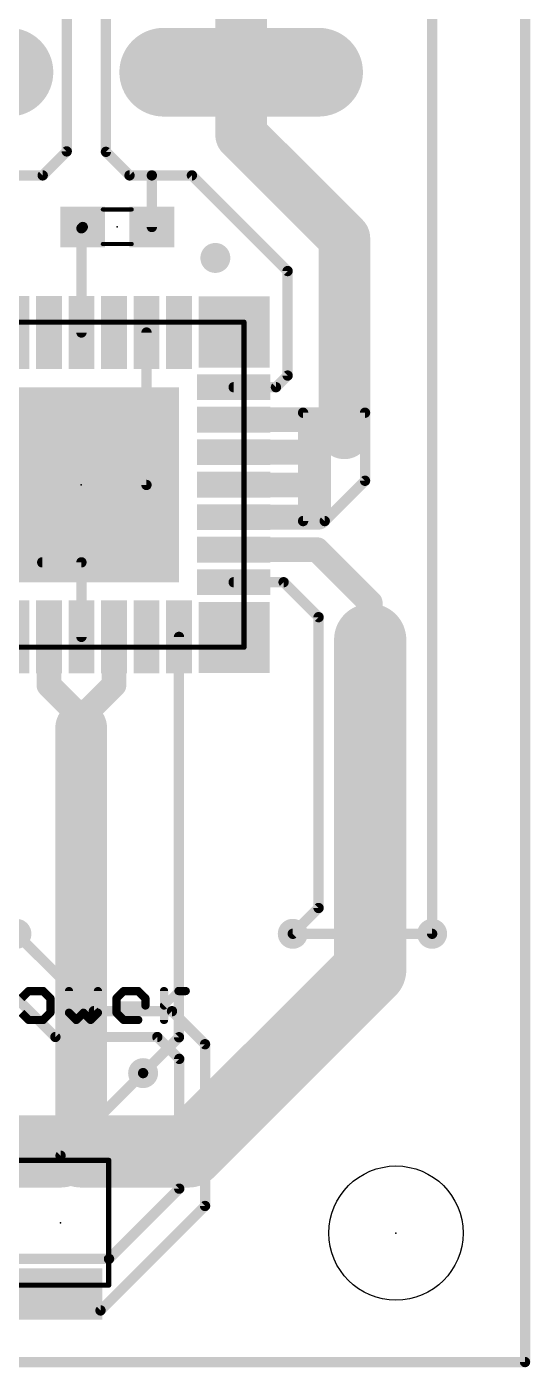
# Model space of a CAD drawing. Extents: x -8 to 102, y -79 to 54.
# Drawn here: x 89.34 to 101.73, y -0.13 to 32.87 of the extents above; entities that cross this region are included whole.
import ezdxf

# ---------------------------------------------------------------- set-up
doc = ezdxf.new("R2010")
doc.units = 0
for name, color, linetype in [('1', 12, 'CONTINUOUS'), ('16', 132, 'CONTINUOUS'), ('17', 110, 'CONTINUOUS'), ('18', 110, 'CONTINUOUS'), ('20', 53, 'CONTINUOUS'), ('21', 41, 'CONTINUOUS'), ('23', 53, 'CONTINUOUS'), ('51', 53, 'CONTINUOUS')]:
    doc.layers.add(name, color=color, linetype=linetype)

# ---------------------------------------------------------------- blocks, each defined once
blk = doc.blocks.new('RECT')
blk.add_solid([(-0.5, -0.5), (0.5, -0.5), (-0.5, 0.5), (0.5, 0.5)])
blk = doc.blocks.new('ROUNDP')
at = {"const_width": 0.5}
blk.add_lwpolyline([(0, -0.25, 1), (0, 0.25, 1), (0, -0.25)], format="xyb", dxfattribs=at)
blk = doc.blocks.new('ROUNDV')
at = {"const_width": 0.5}
blk.add_lwpolyline([(0, -0.25, 1), (0, 0.25, 1), (0, -0.25)], format="xyb", dxfattribs=at)

msp = doc.modelspace()

# ---------------------------------------------------------------- linework, layer by layer
at = {"layer": '1'}
for points, const_width in [([(101.6, 0), (101.6, 50.8)], 0.254), ([(94.615, 31.75), (94.615, 43.2204)], 1.27), ([(90.3224, 29.8008), (90.3224, 34.29)], 0.254), ([(91.2876, 33.401), (91.2876, 29.7898)], 0.254), ([(99.314, 33.401), (99.314, 10.541)], 0.254), ([(86.868, 31.75), (88.9, 31.75)], 2.1844), ([(92.71, 31.75), (94.615, 31.75)], 2.1844), ([(94.615, 31.75), (96.52, 31.75)], 2.1844), ([(94.615, 30.2045), (94.615, 31.75)], 1.27), ([(97.155, 27.6645), (94.615, 30.2045)], 1.27), ([(89.7316, 29.21), (90.3224, 29.8008)], 0.254), ([(91.2876, 29.7898), (91.8674, 29.21)], 0.254), ([(87.884, 29.21), (89.7316, 29.21)], 0.254), ([(91.8674, 29.21), (92.417, 29.21)], 0.254), ([(92.417, 29.21), (92.417, 27.94)], 0.254), ([(93.4029, 29.21), (92.417, 29.21)], 0.254), ([(95.758, 26.8549), (93.4029, 29.21)], 0.254), ([(90.717, 27.94), (90.685, 27.908)], 0.254), ([(97.155, 22.86), (97.155, 27.6645)], 1.27), ([(90.685, 27.908), (90.685, 25.342)], 0.254), ([(95.758, 24.2832), (95.758, 26.8549)], 0.254), ([(92.285, 25.342), (92.285, 21.59)], 0.254), ([(94.431, 23.996), (95.4708, 23.996)], 0.254), ([(95.4708, 23.996), (95.758, 24.2832)], 0.254), ([(94.431, 23.196), (96.52, 23.196)], 0.6096), ([(96.139, 23.368), (96.139, 20.701)], 0.254), ([(97.663, 23.368), (96.139, 23.368)], 0.254), ([(96.52, 23.196), (96.52, 22.396)], 0.6096), ([(97.663, 21.6929), (97.663, 23.368)], 0.254), ([(94.431, 22.396), (96.52, 22.396)], 0.6096), ([(96.52, 22.396), (96.52, 21.59)], 0.6096), ([(94.431, 21.596), (94.431, 21.59)], 0.6096), ([(94.431, 21.59), (96.52, 21.59)], 0.6096), ([(96.52, 21.59), (96.52, 20.796)], 0.6096), ([(96.6711, 20.701), (97.663, 21.6929)], 0.254), ([(92.285, 21.59), (89.085, 21.59)], 0.254), ([(96.52, 20.796), (94.431, 20.796)], 0.6096), ([(96.139, 20.701), (96.6711, 20.701)], 0.254), ([(96.485, 19.996), (94.431, 19.996)], 0.6096), ([(97.79, 18.691), (96.485, 19.996)], 0.6096), ([(90.685, 19.685), (89.7191, 19.685)], 0.254), ([(90.685, 17.85), (90.685, 19.685)], 0.254), ([(95.6594, 19.196), (94.431, 19.196)], 0.254), ([(96.52, 18.3354), (95.6594, 19.196)], 0.254), ([(97.79, 17.78), (97.79, 18.691)], 0.6096), ([(97.79, 9.652), (97.79, 17.78)], 1.778), ([(89.885, 17.85), (89.885, 16.6621)], 0.6096), ([(91.485, 17.85), (91.485, 16.665)], 0.6096), ([(96.52, 11.176), (96.52, 18.3354)], 0.254), ([(93.085, 17.85), (93.085, 7.995)], 0.254), ([(89.885, 16.6621), (90.5451, 16.002)], 0.6096), ([(91.485, 16.665), (90.822, 16.002)], 0.6096), ([(90.678, 15.621), (90.678, 5.184)], 1.27), ([(90.5451, 16.002), (90.678, 16.002)], 0.6096), ([(90.822, 16.002), (90.678, 16.002)], 0.6096), ([(90.678, 16.002), (90.678, 15.621)], 0.6096), ([(95.885, 10.541), (96.52, 11.176)], 0.254), ([(93.322, 5.184), (97.79, 9.652)], 1.778), ([(93.085, 7.995), (92.202, 7.112)], 0.254), ([(87.884, 5.184), (90.17, 5.184)], 1.778), ([(90.678, 5.184), (93.322, 5.184)], 1.778), ([(90.678, 5.184), (90.17, 5.184)], 1.27), ([(90.17, 5.184), (90.17, 5.1807)], 1.27), ([(0, 0), (101.6, 0)], 0.254)]:
    msp.add_lwpolyline(points, dxfattribs=dict(at, const_width=const_width))
for points, const_width in [([(88.9, 31.2039, 1), (88.9, 32.2961)], 1.0922), ([(92.71, 32.2961, 1), (92.71, 31.2039)], 1.0922), ([(94.615, 32.2961, 1), (94.615, 31.2039)], 1.0922), ([(94.615, 31.2039, 1), (94.615, 32.2961)], 1.0922), ([(96.52, 31.2039, 1), (96.52, 32.2961)], 1.0922), ([(94.9325, 31.75, 1), (94.2975, 31.75)], 0.635), ([(94.2975, 31.75, 1), (94.9325, 31.75)], 0.635), ([(94.8395, 30.429, 1), (94.3905, 29.98)], 0.635), ([(94.2975, 30.2045, 1), (94.9325, 30.2045)], 0.635), ([(90.2589, 29.8008, 1), (90.3859, 29.8008)], 0.127), ([(90.3673, 29.7559, 1), (90.2775, 29.8457)], 0.127), ([(91.3325, 29.8347, 1), (91.2427, 29.7449)], 0.127), ([(91.2241, 29.7898, 1), (91.3511, 29.7898)], 0.127), ([(89.6867, 29.2549, 1), (89.7765, 29.1651)], 0.127), ([(89.7316, 29.1465, 1), (89.7316, 29.2735)], 0.127), ([(91.8674, 29.2735, 1), (91.8674, 29.1465)], 0.127), ([(91.8225, 29.1651, 1), (91.9123, 29.2549)], 0.127), ([(92.4805, 29.21, 1), (92.3535, 29.21)], 0.127), ([(92.417, 29.2735, 1), (92.417, 29.1465)], 0.127), ([(92.417, 29.1465, 1), (92.417, 29.2735)], 0.127), ([(93.4478, 29.2549, 1), (93.358, 29.1651)], 0.127), ([(93.4029, 29.1465, 1), (93.4029, 29.2735)], 0.127), ([(90.7619, 27.8951, 1), (90.6721, 27.9849)], 0.127), ([(97.4725, 27.6645, 1), (96.8375, 27.6645)], 0.635), ([(96.9305, 27.44, 1), (97.3795, 27.889)], 0.635), ([(90.7485, 27.908, 1), (90.6215, 27.908)], 0.127), ([(90.6401, 27.9529, 1), (90.7299, 27.8631)], 0.127), ([(92.3535, 27.94, 1), (92.4805, 27.94)], 0.127), ([(95.8215, 26.8549, 1), (95.6945, 26.8549)], 0.127), ([(95.7131, 26.81, 1), (95.8029, 26.8998)], 0.127), ([(92.3485, 25.342, 1), (92.2215, 25.342)], 0.127), ([(90.6215, 25.342, 1), (90.7485, 25.342)], 0.127), ([(94.431, 24.0595, 1), (94.431, 23.9325)], 0.127), ([(95.4259, 24.0409, 1), (95.5157, 23.9511)], 0.127), ([(95.4708, 23.9325, 1), (95.4708, 24.0595)], 0.127), ([(95.6945, 24.2832, 1), (95.8215, 24.2832)], 0.127), ([(95.8029, 24.2383, 1), (95.7131, 24.3281)], 0.127), ([(94.431, 23.3484, 1), (94.431, 23.0436)], 0.3048), ([(96.2025, 23.368, 1), (96.0755, 23.368)], 0.127), ([(96.139, 23.4315, 1), (96.139, 23.3045)], 0.127), ([(96.6724, 23.196, 1), (96.3676, 23.196)], 0.3048), ([(96.52, 23.0436, 1), (96.52, 23.3484)], 0.3048), ([(97.7265, 23.368, 1), (97.5995, 23.368)], 0.127), ([(97.663, 23.3045, 1), (97.663, 23.4315)], 0.127), ([(96.8375, 22.86, 1), (97.4725, 22.86)], 0.635), ([(94.431, 22.5484, 1), (94.431, 22.2436)], 0.3048), ([(96.6724, 22.396, 1), (96.3676, 22.396)], 0.3048), ([(96.3676, 22.396, 1), (96.6724, 22.396)], 0.3048), ([(96.52, 22.2436, 1), (96.52, 22.5484)], 0.3048), ([(94.5834, 21.596, 1), (94.2786, 21.596)], 0.3048), ([(94.431, 21.7424, 1), (94.431, 21.4376)], 0.3048), ([(96.6724, 21.59, 1), (96.3676, 21.59)], 0.3048), ([(96.52, 21.4376, 1), (96.52, 21.7424)], 0.3048), ([(97.7079, 21.648, 1), (97.6181, 21.7378)], 0.127), ([(92.2215, 21.59, 1), (92.3485, 21.59)], 0.127), ([(92.285, 21.5265, 1), (92.285, 21.6535)], 0.127), ([(94.2786, 21.59, 1), (94.5834, 21.59)], 0.3048), ([(96.3676, 21.59, 1), (96.6724, 21.59)], 0.3048), ([(97.5995, 21.6929, 1), (97.7265, 21.6929)], 0.127), ([(94.431, 20.9484, 1), (94.431, 20.6436)], 0.3048), ([(96.139, 20.7645, 1), (96.139, 20.6375)], 0.127), ([(96.3676, 20.796, 1), (96.6724, 20.796)], 0.3048), ([(96.52, 20.6436, 1), (96.52, 20.9484)], 0.3048), ([(96.6262, 20.7459, 1), (96.716, 20.6561)], 0.127), ([(96.6711, 20.6375, 1), (96.6711, 20.7645)], 0.127), ([(96.0755, 20.701, 1), (96.2025, 20.701)], 0.127), ([(94.431, 20.1484, 1), (94.431, 19.8436)], 0.3048), ([(96.5928, 20.1038, 1), (96.3772, 19.8882)], 0.3048), ([(96.485, 19.8436, 1), (96.485, 20.1484)], 0.3048), ([(89.7191, 19.7485, 1), (89.7191, 19.6215)], 0.127), ([(90.7485, 19.685, 1), (90.6215, 19.685)], 0.127), ([(90.685, 19.6215, 1), (90.685, 19.7485)], 0.127), ([(94.431, 19.2595, 1), (94.431, 19.1325)], 0.127), ([(95.7043, 19.2409, 1), (95.6145, 19.1511)], 0.127), ([(95.6594, 19.1325, 1), (95.6594, 19.2595)], 0.127), ([(97.9424, 18.691, 1), (97.6376, 18.691)], 0.3048), ([(97.6822, 18.5832, 1), (97.8978, 18.7988)], 0.3048), ([(98.2345, 17.78, 1), (97.3455, 17.78)], 0.889), ([(90.0374, 17.85, 1), (89.7326, 17.85)], 0.3048), ([(91.6374, 17.85, 1), (91.3326, 17.85)], 0.3048), ([(96.5835, 18.3354, 1), (96.4565, 18.3354)], 0.127), ([(96.4751, 18.2905, 1), (96.5649, 18.3803)], 0.127), ([(90.6215, 17.85, 1), (90.7485, 17.85)], 0.127), ([(93.1485, 17.85, 1), (93.0215, 17.85)], 0.127), ([(97.6376, 17.78, 1), (97.9424, 17.78)], 0.3048), ([(89.9928, 16.7698, 1), (89.7772, 16.5543)], 0.3048), ([(91.5928, 16.5572, 1), (91.3772, 16.7727)], 0.3048), ([(89.7326, 16.6621, 1), (90.0374, 16.6621)], 0.3048), ([(91.3326, 16.665, 1), (91.6374, 16.665)], 0.3048), ([(90.9955, 15.621, 1), (90.3605, 15.621)], 0.635), ([(90.5451, 16.1544, 1), (90.5451, 15.8496)], 0.3048), ([(90.4373, 15.8942, 1), (90.6528, 16.1098)], 0.3048), ([(90.678, 16.1544, 1), (90.678, 15.8496)], 0.3048), ([(90.8304, 16.002, 1), (90.5256, 16.002)], 0.3048), ([(90.7143, 16.1098, 1), (90.9298, 15.8942)], 0.3048), ([(90.678, 15.8496, 1), (90.678, 16.1544)], 0.3048), ([(90.822, 15.8496, 1), (90.822, 16.1544)], 0.3048), ([(90.5256, 15.621, 1), (90.8304, 15.621)], 0.3048), ([(96.4565, 11.176, 1), (96.5835, 11.176)], 0.127), ([(96.5649, 11.1311, 1), (96.4751, 11.2209)], 0.127), ([(95.8401, 10.5859, 1), (95.9299, 10.4961)], 0.127), ([(99.2505, 10.541, 1), (99.3775, 10.541)], 0.127), ([(98.1043, 9.3377, 1), (97.4757, 9.9663)], 0.889), ([(97.3455, 9.652, 1), (98.2345, 9.652)], 0.889), ([(93.0215, 7.995, 1), (93.1485, 7.995)], 0.127), ([(93.1299, 7.9501, 1), (93.0401, 8.0399)], 0.127), ([(92.1571, 7.1569, 1), (92.2469, 7.0671)], 0.127), ([(90.17, 4.7395, 1), (90.17, 5.6285)], 0.889), ([(90.678, 5.6285, 1), (90.678, 4.7395)], 0.889), ([(93.0077, 5.4983, 1), (93.6363, 4.8697)], 0.889), ([(93.322, 4.7395, 1), (93.322, 5.6285)], 0.889), ([(90.17, 5.5015, 1), (90.17, 4.8665)], 0.635), ([(90.4875, 5.184, 1), (89.8525, 5.184)], 0.635), ([(90.678, 4.8665, 1), (90.678, 5.5015)], 0.635), ([(89.8525, 5.1807, 1), (90.4875, 5.1807)], 0.635), ([(90.3605, 5.184, 1), (90.9955, 5.184)], 0.635), ([(101.5365, 0, 1), (101.6635, 0)], 0.127), ([(101.6, -0.0635, 1), (101.6, 0.0635)], 0.127)]:
    msp.add_lwpolyline(points, format="xyb", dxfattribs=dict(at, const_width=const_width))
at = {"layer": '16', "const_width": 0.254}
for points in [[(101.6, 0), (101.6, 50.8)], [(89.085, 10.541), (90.99, 8.636)], [(99.314, 10.541), (95.885, 10.541)], [(87.884, 10.16), (90.043, 8.001)], [(90.99, 8.636), (92.9128, 8.636)], [(92.9128, 8.636), (93.726, 7.8228)], [(90.043, 8.001), (92.5522, 8.001)], [(92.5522, 8.001), (93.091, 7.4622)], [(93.726, 7.8228), (93.726, 3.8416)], [(93.091, 7.4622), (93.091, 4.2674)], [(90.17, 5.08), (92.202, 7.112)], [(69.85, 5.08), (90.17, 5.08)], [(93.091, 4.2674), (91.3636, 2.54)], [(93.726, 3.8416), (91.1544, 1.27)], [(91.3636, 2.54), (84.836, 2.54)], [(91.1544, 1.27), (84.2779, 1.27)], [(0, 0), (101.6, 0)]]:
    msp.add_lwpolyline(points, dxfattribs=at)
at = {"layer": '16', "const_width": 0.127}
for points in [[(95.885, 10.6045, 1), (95.885, 10.4775)], [(99.314, 10.4775, 1), (99.314, 10.6045)], [(90.99, 8.6995, 1), (90.99, 8.5725)], [(90.9451, 8.5911, 1), (91.0349, 8.6809)], [(92.9577, 8.6809, 1), (92.8679, 8.5911)], [(92.9128, 8.5725, 1), (92.9128, 8.6995)], [(90.043, 8.0645, 1), (90.043, 7.9375)], [(89.9981, 7.9561, 1), (90.0879, 8.0459)], [(92.5971, 8.0459, 1), (92.5073, 7.9561)], [(92.5522, 7.9375, 1), (92.5522, 8.0645)], [(93.7895, 7.8228, 1), (93.6625, 7.8228)], [(93.6811, 7.7779, 1), (93.7709, 7.8677)], [(93.1545, 7.4622, 1), (93.0275, 7.4622)], [(93.0461, 7.4173, 1), (93.1359, 7.5071)], [(92.2469, 7.0671, 1), (92.1571, 7.1569)], [(90.1251, 5.1249, 1), (90.2149, 5.0351)], [(90.17, 5.0165, 1), (90.17, 5.1435)], [(93.0275, 4.2674, 1), (93.1545, 4.2674)], [(93.1359, 4.2225, 1), (93.0461, 4.3123)], [(93.7709, 3.7967, 1), (93.6811, 3.8865)], [(93.6625, 3.8416, 1), (93.7895, 3.8416)], [(91.3187, 2.5849, 1), (91.4085, 2.4951)], [(91.3636, 2.4765, 1), (91.3636, 2.6035)], [(91.1095, 1.3149, 1), (91.1993, 1.2251)], [(91.1544, 1.2065, 1), (91.1544, 1.3335)], [(101.5365, 0, 1), (101.6635, 0)], [(101.6, -0.0635, 1), (101.6, 0.0635)]]:
    msp.add_lwpolyline(points, format="xyb", dxfattribs=at)
at = {"layer": '20', "const_width": 0.2032}
for points in [[(101.6, 0), (101.6, 50.8)], [(0, 0), (101.6, 0)]]:
    msp.add_lwpolyline(points, dxfattribs=at)
at = {"layer": '20', "const_width": 0.1016}
for points in [[(101.5492, 0, 1), (101.6508, 0)], [(101.6, -0.0508, 1), (101.6, 0.0508)]]:
    msp.add_lwpolyline(points, format="xyb", dxfattribs=at)
at = {"layer": '20'}
msp.add_circle((98.425, 3.175), 1.651, dxfattribs=at)
at = {"layer": '21', "const_width": 0.2032}
for points in [[(89.3869, 9.1319), (89.209, 8.954)], [(89.7428, 9.1319), (89.3869, 9.1319)], [(89.9208, 8.954), (89.7428, 9.1319)], [(89.9208, 8.5981), (89.9208, 8.954)], [(90.3784, 9.1319), (90.3784, 8.5981)], [(91.0902, 8.5981), (91.0902, 9.1319)], [(91.5478, 8.954), (91.7257, 9.1319)], [(91.5478, 8.5981), (91.5478, 8.954)], [(91.7257, 9.1319), (92.0816, 9.1319)], [(92.0816, 9.1319), (92.2596, 8.954)], [(92.2596, 8.954), (92.2596, 8.776)], [(92.7172, 8.4201), (92.7172, 9.1319)], [(92.7172, 8.776), (93.0731, 9.1319)], [(93.0731, 9.1319), (93.251, 9.1319)], [(89.209, 8.5981), (89.3869, 8.4201)], [(89.7428, 8.4201), (89.9208, 8.5981)], [(90.3784, 8.5981), (90.5563, 8.4201)], [(90.5563, 8.4201), (90.7343, 8.5981)], [(90.7343, 8.5981), (90.9122, 8.4201)], [(90.9122, 8.4201), (91.0902, 8.5981)], [(92.2596, 8.776), (91.5478, 8.776)], [(91.7257, 8.4201), (91.5478, 8.5981)], [(89.3869, 8.4201), (89.7428, 8.4201)], [(92.0816, 8.4201), (91.7257, 8.4201)]]:
    msp.add_lwpolyline(points, dxfattribs=at)
at = {"layer": '21', "const_width": 0.1016}
for points in [[(89.3869, 9.1827, 1), (89.3869, 9.0811)], [(89.4228, 9.096, 1), (89.351, 9.1678)], [(89.7787, 9.1678, 1), (89.7069, 9.096)], [(89.7428, 9.0811, 1), (89.7428, 9.1827)], [(89.9716, 8.954, 1), (89.87, 8.954)], [(89.8848, 8.918, 1), (89.9567, 8.9899)], [(90.4292, 9.1319, 1), (90.3276, 9.1319)], [(91.141, 9.1319, 1), (91.0394, 9.1319)], [(91.5118, 8.9899, 1), (91.5837, 8.918)], [(91.5986, 8.954, 1), (91.497, 8.954)], [(91.7257, 9.1827, 1), (91.7257, 9.0811)], [(91.7616, 9.096, 1), (91.6898, 9.1678)], [(92.1175, 9.1678, 1), (92.0457, 9.096)], [(92.0816, 9.0811, 1), (92.0816, 9.1827)], [(92.3104, 8.954, 1), (92.2088, 8.954)], [(92.2236, 8.918, 1), (92.2955, 8.9899)], [(92.7679, 9.1319, 1), (92.6664, 9.1319)], [(93.0731, 9.1827, 1), (93.0731, 9.0811)], [(93.109, 9.096, 1), (93.0371, 9.1678)], [(93.251, 9.0811, 1), (93.251, 9.1827)], [(89.87, 8.5981, 1), (89.9716, 8.5981)], [(89.9567, 8.5621, 1), (89.8848, 8.634)], [(90.4143, 8.634, 1), (90.3424, 8.5621)], [(90.3276, 8.5981, 1), (90.4292, 8.5981)], [(90.7702, 8.634, 1), (90.6983, 8.5621)], [(90.7702, 8.5621, 1), (90.6983, 8.634)], [(91.0394, 8.5981, 1), (91.141, 8.5981)], [(91.1261, 8.5621, 1), (91.0542, 8.634)], [(91.5837, 8.634, 1), (91.5118, 8.5621)], [(91.5478, 8.8268, 1), (91.5478, 8.7252)], [(91.497, 8.5981, 1), (91.5986, 8.5981)], [(92.2088, 8.776, 1), (92.3104, 8.776)], [(92.2596, 8.7252, 1), (92.2596, 8.8268)], [(92.6812, 8.8119, 1), (92.7531, 8.7401)], [(89.3869, 8.4709, 1), (89.3869, 8.3693)], [(89.351, 8.3842, 1), (89.4228, 8.456)], [(89.7069, 8.456, 1), (89.7787, 8.3842)], [(89.7428, 8.3693, 1), (89.7428, 8.4709)], [(90.5204, 8.456, 1), (90.5922, 8.3842)], [(90.5204, 8.3842, 1), (90.5922, 8.456)], [(90.8763, 8.456, 1), (90.9481, 8.3842)], [(90.8763, 8.3842, 1), (90.9481, 8.456)], [(91.7257, 8.4709, 1), (91.7257, 8.3693)], [(91.6898, 8.3842, 1), (91.7616, 8.456)], [(92.0816, 8.3693, 1), (92.0816, 8.4709)], [(92.6664, 8.4201, 1), (92.7679, 8.4201)]]:
    msp.add_lwpolyline(points, format="xyb", dxfattribs=at)
at = {"layer": '23'}
for p in [(91.567, 27.94), (90.678, 21.59), (90.17, 3.429), (98.425, 3.175)]:
    msp.add_point(p, dxfattribs=at)
at = {"layer": '51'}
for points, const_width in [([(91.211, 28.372), (91.923, 28.372)], 0.1016), ([(91.211, 27.521), (91.923, 27.521)], 0.1016), ([(94.685, 25.596), (86.685, 25.596)], 0.127), ([(94.685, 17.596), (94.685, 25.596)], 0.127), ([(86.685, 17.596), (94.685, 17.596)], 0.127), ([(88.9835, 4.9655), (91.3565, 4.9655)], 0.127), ([(91.3565, 4.9655), (91.3565, 1.8925)], 0.127), ([(91.3565, 1.8925), (88.9835, 1.8925)], 0.127)]:
    msp.add_lwpolyline(points, dxfattribs=dict(at, const_width=const_width))
for points, const_width in [([(91.211, 28.3974, 1), (91.211, 28.3466)], 0.0508), ([(91.923, 28.3466, 1), (91.923, 28.3974)], 0.0508), ([(91.211, 27.5464, 1), (91.211, 27.4956)], 0.0508), ([(91.923, 27.4956, 1), (91.923, 27.5464)], 0.0508), ([(94.7168, 25.596, 1), (94.6532, 25.596)], 0.0635), ([(94.685, 25.5643, 1), (94.685, 25.6277)], 0.0635), ([(94.6532, 17.596, 1), (94.7168, 17.596)], 0.0635), ([(94.685, 17.5643, 1), (94.685, 17.6277)], 0.0635), ([(91.3883, 4.9655, 1), (91.3248, 4.9655)], 0.0635), ([(91.3565, 4.9338, 1), (91.3565, 4.9973)], 0.0635), ([(91.3248, 1.8925, 1), (91.3883, 1.8925)], 0.0635), ([(91.3565, 1.8608, 1), (91.3565, 1.9243)], 0.0635)]:
    msp.add_lwpolyline(points, format="xyb", dxfattribs=dict(at, const_width=const_width))

# ---------------------------------------------------------------- block references
at = {"layer": '1', "xscale": 1.1}
for p in [(90.717, 27.94), (92.417, 27.94)]:
    msp.add_blockref('RECT', p, dxfattribs=at)
at = {"layer": '1'}
for p, xscale, yscale, rotation in [((89.085, 25.342), 1.8, 0.635, 270), ((89.885, 25.342), 1.8, 0.635, 270), ((90.685, 25.342), 1.8, 0.635, 270), ((91.485, 25.342), 1.8, 0.635, 270), ((92.285, 25.342), 1.8, 0.635, 270), ((93.085, 25.342), 1.8, 0.635, 270), ((94.445, 25.356), 1.75, 1.75, 90), ((94.431, 23.996), 1.8, 0.635, 180), ((90.685, 21.596), 4.8, 4.8, 90), ((94.431, 23.196), 1.8, 0.635, 180), ((94.431, 22.396), 1.8, 0.635, 180), ((94.431, 21.596), 1.8, 0.635, 180), ((94.431, 20.796), 1.8, 0.635, 180), ((94.431, 19.996), 1.8, 0.635, 180), ((94.431, 19.196), 1.8, 0.635, 180), ((89.085, 17.85), 1.8, 0.635, 270), ((89.885, 17.85), 1.8, 0.635, 270), ((90.685, 17.85), 1.8, 0.635, 270), ((91.485, 17.85), 1.8, 0.635, 270), ((92.285, 17.85), 1.8, 0.635, 270), ((93.085, 17.85), 1.8, 0.635, 270), ((94.445, 17.836), 1.75, 1.75, 90), ((90.17, 5.184), 1.27, 2.06, 270), ((90.17, 1.674), 1.27, 2.06, 270)]:
    msp.add_blockref('RECT', p, dxfattribs=dict(at, xscale=xscale, yscale=yscale, rotation=rotation))
at = {"layer": '17', "xscale": 1.9812, "yscale": 1.9812}
for p, rotation in [((88.9, 31.75), 270), ((88.9, 31.75), 270), ((92.71, 31.75), 90), ((92.71, 31.75), 90), ((96.52, 31.75), 270), ((96.52, 31.75), 270)]:
    msp.add_blockref('ROUNDP', p, dxfattribs=dict(at, rotation=rotation))
at = {"layer": '18', "xscale": 0.7366, "yscale": 0.7366}
for p in [(93.98, 27.178), (93.98, 27.178), (89.7191, 23.495), (89.7191, 23.495), (90.6653, 23.495), (90.6653, 23.495), (91.6115, 23.495), (91.6115, 23.495), (92.583, 23.495), (92.583, 23.495), (89.7191, 22.5425), (89.7191, 22.5425), (90.6653, 22.5425), (90.6653, 22.5425), (91.6115, 22.5425), (91.6115, 22.5425), (92.583, 22.5425), (92.583, 22.5425), (89.7191, 21.59), (89.7191, 21.59), (90.6653, 21.59), (90.6653, 21.59), (91.6115, 21.59), (91.6115, 21.59), (92.583, 21.59), (92.583, 21.59), (89.7191, 20.6375), (89.7191, 20.6375), (90.6653, 20.6375), (90.6653, 20.6375), (91.6115, 20.6375), (91.6115, 20.6375), (92.583, 20.6375), (92.583, 20.6375), (89.7191, 19.685), (89.7191, 19.685), (90.6653, 19.685), (90.6653, 19.685), (91.6115, 19.685), (91.6115, 19.685), (92.583, 19.685), (92.583, 19.685), (89.085, 10.541), (89.085, 10.541), (95.885, 10.541), (95.885, 10.541), (99.314, 10.541), (99.314, 10.541), (92.202, 7.112), (92.202, 7.112)]:
    msp.add_blockref('ROUNDV', p, dxfattribs=at)
at = {"layer": '51', "xscale": 0.5001, "yscale": 0.95}
for p in [(90.9789, 27.9451), (92.1472, 27.9451)]:
    msp.add_blockref('RECT', p, dxfattribs=at)

doc.saveas('drawing.dxf')
